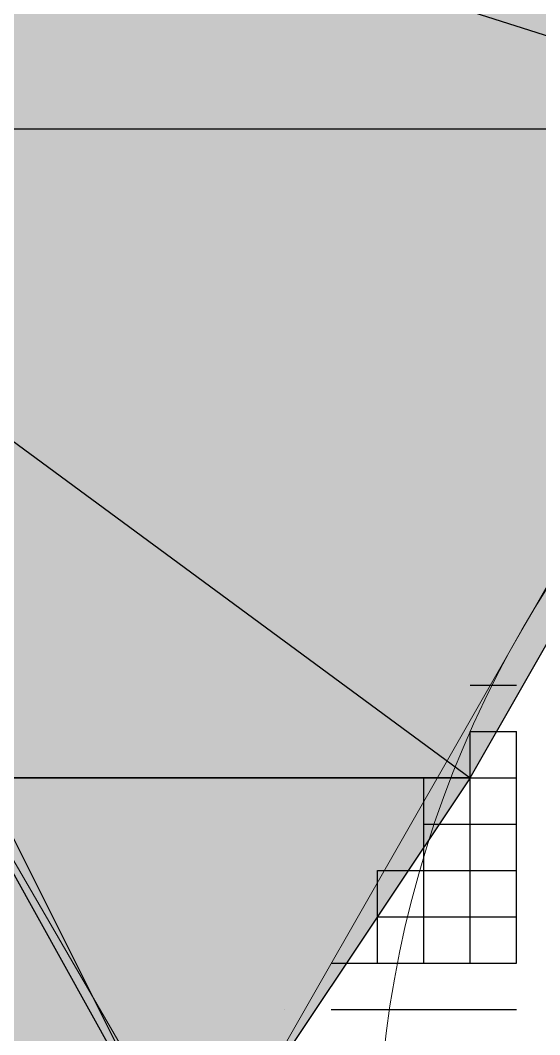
# Model space of a CAD drawing. Header units: millimetres. Extents: x 6 to 745025, y -1528 to 119936.
# Drawn here: x 179.689 to 180.164, y 110.016 to 110.942 of the extents above; entities that cross this region are included whole.
import ezdxf

# ---------------------------------------------------------------- set-up
doc = ezdxf.new("R2010")
doc.units = ezdxf.units.MM
doc.header["$MEASUREMENT"] = 0
doc.layers.get('0').update_dxf_attribs({"linetype": 'CONTINUOUS'})

msp = doc.modelspace()

# ---------------------------------------------------------------- hatches: boundary and pattern name
at = {"true_color": 0x000003}
h = msp.add_hatch(color=0, dxfattribs=at)
h.paths.add_polyline_path([(180.60811, 111.13911), (179.50744, 111.13911), (180.43877, 110.84278)])
h.paths.add_polyline_path([(179.50744, 111.13911), (180.43877, 110.84278), (179.29577, 110.84278)])
at = {"true_color": 0x000006}
h = msp.add_hatch(color=0, dxfattribs=at)
h.paths.add_polyline_path([(180.43877, 110.84278), (179.29577, 110.84278), (180.10011, 110.25011)])
h.paths.add_polyline_path([(179.29577, 110.84278), (180.10011, 110.25011), (179.63444, 110.25011)])
msp.add_hatch(color=0, dxfattribs=at).paths.add_polyline_path([(179.63444, 110.25011), (180.10011, 110.25011), (179.84611, 109.86911)])
at = {"true_color": 0x000003}
h = msp.add_hatch(color=0, dxfattribs=at)
h.paths.add_polyline_path([(179.67677, 110.20778), (179.04177, 110.20778), (179.84611, 109.86911)])
h.paths.add_polyline_path([(179.04177, 110.20778), (179.84611, 109.86911), (179.04177, 109.86911)])

# ---------------------------------------------------------------- linework, layer by layer
at = {"color": 0, "linetype": 'Continuous', "lineweight": 25, "true_color": 0x000001}
for p, q in [((180.14244, 110.37711), (180.14244, 110.37711)), ((180.14244, 110.37711), (180.14244, 110.37711)), ((180.14244, 110.37711), (180.14244, 110.37711)), ((180.14244, 110.37711), (180.14244, 110.37711)), ((180.14244, 110.37711), (180.14244, 110.37711)), ((180.14244, 110.37711), (180.14244, 110.37711)), ((180.14244, 110.37711), (180.14244, 110.37711)), ((180.14244, 110.37711), (180.14244, 110.37711)), ((180.14244, 110.37711), (180.14244, 110.37711)), ((180.14244, 110.37711), (180.14244, 110.37711)), ((180.14244, 110.37711), (180.14244, 110.37711)), ((180.10011, 110.33478), (180.14244, 110.33478)), ((180.10011, 110.33478), (180.14244, 110.33478)), ((180.14244, 110.33478), (180.14244, 110.33478)), ((180.14244, 110.33478), (180.14244, 110.33478)), ((180.14244, 110.33478), (180.14244, 110.33478)), ((180.14244, 110.33478), (180.14244, 110.33478)), ((180.14244, 110.33478), (180.14244, 110.33478)), ((180.14244, 110.33478), (180.14244, 110.33478)), ((180.14244, 110.33478), (180.14244, 110.33478)), ((180.14244, 110.33478), (180.14244, 110.33478)), ((180.14244, 110.33478), (180.14244, 110.33478)), ((180.14244, 110.33478), (180.14244, 110.33478)), ((180.14244, 110.33478), (180.14244, 110.33478)), ((180.14244, 110.33478), (180.14244, 110.33478)), ((180.10011, 110.29244), (180.14244, 110.29244)), ((180.10011, 110.29244), (180.14244, 110.29244)), ((180.10011, 110.29244), (180.14244, 110.29244)), ((180.10011, 110.29244), (180.14244, 110.29244)), ((180.10011, 110.29244), (180.14244, 110.29244)), ((180.10011, 110.29244), (180.14244, 110.29244)), ((180.10011, 110.29244), (180.14244, 110.29244)), ((180.10011, 110.25011), (180.14244, 110.25011)), ((180.10011, 110.25011), (180.14244, 110.25011)), ((180.10011, 110.25011), (180.14244, 110.25011)), ((180.10011, 110.25011), (180.14244, 110.25011)), ((180.10011, 110.25011), (180.14244, 110.25011)), ((180.10011, 110.25011), (180.14244, 110.25011)), ((180.10011, 110.25011), (180.14244, 110.25011)), ((180.05777, 110.08078), (180.05777, 110.12311)), ((180.05777, 110.08078), (180.05777, 110.12311)), ((180.01544, 110.08078), (180.01544, 110.08078)), ((180.01544, 110.03844), (180.01544, 110.03844)), ((180.01544, 110.03844), (180.01544, 110.03844)), ((180.05777, 110.03844), (180.05777, 110.03844)), ((180.05777, 110.03844), (180.05777, 110.03844)), ((180.05777, 110.03844), (180.05777, 110.03844)), ((180.05777, 110.03844), (180.05777, 110.03844)), ((180.05777, 110.03844), (180.05777, 110.03844)), ((180.05777, 110.03844), (180.05777, 110.03844)), ((180.05777, 110.03844), (180.05777, 110.03844)), ((180.10011, 110.03844), (180.10011, 110.03844)), ((180.10011, 110.03844), (180.10011, 110.03844)), ((180.10011, 110.03844), (180.10011, 110.03844)), ((180.10011, 110.03844), (180.10011, 110.03844)), ((180.10011, 110.03844), (180.10011, 110.03844)), ((180.10011, 110.03844), (180.10011, 110.03844)), ((180.10011, 110.03844), (180.10011, 110.03844)), ((180.14244, 110.03844), (180.14244, 110.03844)), ((180.14244, 110.03844), (180.14244, 110.03844)), ((180.14244, 110.03844), (180.14244, 110.03844)), ((180.14244, 110.03844), (180.14244, 110.03844)), ((180.14244, 110.03844), (180.14244, 110.03844)), ((180.14244, 110.03844), (180.14244, 110.03844)), ((180.14244, 110.03844), (180.14244, 110.03844))]:
    msp.add_line(p, q, dxfattribs=at)
at = {"color": 0, "linetype": 'Continuous', "lineweight": 25, "true_color": 0x000002}
for p, q in [((180.14244, 110.37711), (180.14244, 110.37711)), ((180.14244, 110.37711), (180.14244, 110.37711)), ((180.10011, 110.33478), (180.10011, 110.33478)), ((180.10011, 110.33478), (180.10011, 110.33478)), ((180.14244, 110.33478), (180.14244, 110.33478)), ((180.14244, 110.33478), (180.14244, 110.33478)), ((180.10011, 110.29244), (180.10011, 110.29244)), ((180.10011, 110.25011), (180.10011, 110.29244)), ((180.05777, 110.25011), (180.10011, 110.25011)), ((180.05777, 110.25011), (180.10011, 110.25011)), ((180.05777, 110.25011), (180.10011, 110.25011)), ((180.05777, 110.20778), (180.05777, 110.25011)), ((180.05777, 110.20778), (180.05777, 110.25011)), ((180.10011, 110.25011), (180.10011, 110.25011)), ((180.10011, 110.25011), (180.10011, 110.25011)), ((180.10011, 110.25011), (180.10011, 110.25011)), ((180.05777, 110.20778), (180.05777, 110.20778)), ((180.05777, 110.20778), (180.05777, 110.20778)), ((180.05777, 110.20778), (180.05777, 110.20778)), ((180.05777, 110.20778), (180.05777, 110.20778)), ((180.05777, 110.20778), (180.05777, 110.20778)), ((180.05777, 110.20778), (180.05777, 110.20778)), ((180.05777, 110.20778), (180.05777, 110.20778)), ((180.05777, 110.16544), (180.05777, 110.20778)), ((180.05777, 110.16544), (180.05777, 110.20778)), ((180.05777, 110.20778), (180.05777, 110.20778)), ((180.01544, 110.16544), (180.05777, 110.16544)), ((180.01544, 110.16544), (180.05777, 110.16544)), ((180.01544, 110.16544), (180.05777, 110.16544)), ((180.01544, 110.16544), (180.05777, 110.16544)), ((180.01544, 110.16544), (180.05777, 110.16544)), ((180.05777, 110.16544), (180.05777, 110.16544)), ((180.05777, 110.16544), (180.05777, 110.16544)), ((180.05777, 110.12311), (180.05777, 110.16544)), ((180.01544, 110.12311), (180.05777, 110.12311)), ((180.01544, 110.12311), (180.05777, 110.12311)), ((180.01544, 110.12311), (180.05777, 110.12311)), ((180.01544, 110.12311), (180.05777, 110.12311)), ((180.01544, 110.12311), (180.05777, 110.12311)), ((180.01544, 110.12311), (180.05777, 110.12311)), ((180.01544, 110.12311), (180.05777, 110.12311)), ((180.01544, 110.08078), (180.01544, 110.12311)), ((180.01544, 110.08078), (180.01544, 110.12311)), ((180.01544, 110.08078), (180.01544, 110.12311)), ((180.01544, 110.08078), (180.01544, 110.12311)), ((179.97311, 110.08078), (180.01544, 110.08078)), ((179.97311, 110.08078), (180.01544, 110.08078)), ((179.97311, 110.08078), (180.01544, 110.08078)), ((179.97311, 110.08078), (180.01544, 110.08078)), ((179.97311, 110.08078), (180.01544, 110.08078)), ((179.97311, 110.08078), (179.97311, 110.08078)), ((179.97311, 110.08078), (179.97311, 110.08078)), ((179.97311, 110.08078), (179.97311, 110.08078)), ((179.97311, 110.08078), (179.97311, 110.08078)), ((179.93077, 110.03844), (179.93077, 110.03844)), ((179.93077, 110.03844), (179.93077, 110.03844)), ((179.97311, 110.03844), (180.01544, 110.03844)), ((179.97311, 110.03844), (180.01544, 110.03844)), ((179.97311, 110.03844), (180.01544, 110.03844)), ((179.97311, 110.03844), (180.01544, 110.03844)), ((179.97311, 110.03844), (180.01544, 110.03844)), ((179.97311, 110.03844), (180.01544, 110.03844)), ((179.97311, 110.03844), (180.01544, 110.03844)), ((179.97311, 110.03844), (179.97311, 110.03844)), ((179.97311, 110.03844), (179.97311, 110.03844)), ((179.97311, 110.03844), (179.97311, 110.03844)), ((179.97311, 110.03844), (179.97311, 110.03844)), ((179.97311, 110.03844), (179.97311, 110.03844)), ((179.97311, 110.03844), (179.97311, 110.03844)), ((179.97311, 110.03844), (179.97311, 110.03844)), ((179.97311, 110.03844), (179.97311, 110.03844)), ((180.01544, 110.03844), (180.01544, 110.03844)), ((180.01544, 110.03844), (180.01544, 110.03844)), ((180.01544, 110.03844), (180.01544, 110.03844)), ((180.01544, 110.03844), (180.01544, 110.03844)), ((180.01544, 110.03844), (180.01544, 110.03844)), ((180.01544, 110.03844), (180.01544, 110.03844))]:
    msp.add_line(p, q, dxfattribs=at)
at = {"color": 0, "linetype": 'Continuous', "lineweight": 18, "true_color": 0x000003}
msp.add_lwpolyline([(180.98911, 111.85878), (179.29577, 108.89544), (182.68244, 108.89544)], close=True, dxfattribs=at)
at = {"color": 0, "linetype": 'Continuous', "lineweight": -2, "true_color": 0x000003}
for points in [[(179.50744, 111.13911), (180.43877, 110.84278), (179.29577, 110.84278)], [(180.60811, 111.13911), (179.50744, 111.13911), (180.43877, 110.84278)], [(179.67677, 110.20778), (179.04177, 110.20778), (179.84611, 109.86911)]]:
    msp.add_lwpolyline(points, close=True, dxfattribs=at)
at = {"color": 0, "linetype": 'Continuous', "lineweight": -2, "true_color": 0x000006}
for points in [[(180.43877, 110.84278), (179.29577, 110.84278), (180.10011, 110.25011)], [(179.29577, 110.84278), (180.10011, 110.25011), (179.63444, 110.25011)], [(179.63444, 110.25011), (180.10011, 110.25011), (179.84611, 109.86911)]]:
    msp.add_lwpolyline(points, close=True, dxfattribs=at)
at = {"color": 0, "linetype": 'Continuous', "lineweight": 18, "true_color": 0x000003}
msp.add_lwpolyline([(180.98911, 107.87944), (182.68244, 110.84278), (179.29577, 110.84278), (180.98911, 107.92178)], dxfattribs=at)
at = {"color": 0, "linetype": 'Continuous', "lineweight": 25, "true_color": 0x000001}
for points in [[(180.10011, 110.08078), (180.10011, 110.12311), (180.10011, 110.16544), (180.10011, 110.20778), (180.10011, 110.25011), (180.10011, 110.29244)], [(180.10011, 110.08078), (180.10011, 110.12311), (180.10011, 110.16544), (180.10011, 110.20778), (180.10011, 110.25011), (180.10011, 110.29244)], [(180.10011, 110.08078), (180.10011, 110.12311), (180.10011, 110.16544), (180.10011, 110.20778), (180.10011, 110.25011), (180.10011, 110.29244)], [(180.10011, 110.08078), (180.10011, 110.12311), (180.10011, 110.16544), (180.10011, 110.20778), (180.10011, 110.25011), (180.10011, 110.29244)], [(180.14244, 110.08078), (180.14244, 110.12311), (180.14244, 110.16544), (180.14244, 110.20778), (180.14244, 110.25011), (180.14244, 110.29244)], [(180.14244, 110.08078), (180.14244, 110.12311), (180.14244, 110.16544), (180.14244, 110.20778), (180.14244, 110.25011), (180.14244, 110.29244)], [(180.14244, 110.08078), (180.14244, 110.12311), (180.14244, 110.16544), (180.14244, 110.20778), (180.14244, 110.25011), (180.14244, 110.29244)], [(180.14244, 110.08078), (180.14244, 110.12311), (180.14244, 110.16544), (180.14244, 110.20778), (180.14244, 110.25011), (180.14244, 110.29244)], [(180.14244, 110.08078), (180.14244, 110.12311), (180.14244, 110.16544), (180.14244, 110.20778), (180.14244, 110.25011), (180.14244, 110.29244)], [(180.14244, 110.08078), (180.14244, 110.12311), (180.14244, 110.16544), (180.14244, 110.20778), (180.14244, 110.25011), (180.14244, 110.29244)], [(180.14244, 110.08078), (180.14244, 110.12311), (180.14244, 110.16544), (180.14244, 110.20778), (180.14244, 110.25011), (180.14244, 110.29244)], [(180.10011, 110.08078), (180.10011, 110.12311), (180.10011, 110.16544), (180.10011, 110.20778), (180.10011, 110.25011)], [(180.10011, 110.08078), (180.10011, 110.12311), (180.10011, 110.16544), (180.10011, 110.20778), (180.10011, 110.25011)], [(180.10011, 110.08078), (180.10011, 110.12311), (180.10011, 110.16544), (180.10011, 110.20778), (180.10011, 110.25011)], [(180.05777, 110.20778), (180.10011, 110.20778), (180.14244, 110.20778)], [(180.05777, 110.20778), (180.10011, 110.20778), (180.14244, 110.20778)], [(180.05777, 110.20778), (180.10011, 110.20778), (180.14244, 110.20778)], [(180.05777, 110.20778), (180.10011, 110.20778), (180.14244, 110.20778)], [(180.05777, 110.20778), (180.10011, 110.20778), (180.14244, 110.20778)], [(180.05777, 110.20778), (180.10011, 110.20778), (180.14244, 110.20778)], [(180.05777, 110.20778), (180.10011, 110.20778), (180.14244, 110.20778)], [(180.05777, 110.08078), (180.05777, 110.12311), (180.05777, 110.16544), (180.05777, 110.20778)], [(180.05777, 110.08078), (180.05777, 110.12311), (180.05777, 110.16544), (180.05777, 110.20778)], [(180.05777, 110.08078), (180.05777, 110.12311), (180.05777, 110.16544), (180.05777, 110.20778)], [(180.05777, 110.16544), (180.10011, 110.16544), (180.14244, 110.16544)], [(180.05777, 110.16544), (180.10011, 110.16544), (180.14244, 110.16544)], [(180.05777, 110.16544), (180.10011, 110.16544), (180.14244, 110.16544)], [(180.05777, 110.16544), (180.10011, 110.16544), (180.14244, 110.16544)], [(180.05777, 110.16544), (180.10011, 110.16544), (180.14244, 110.16544)], [(180.05777, 110.16544), (180.10011, 110.16544), (180.14244, 110.16544)], [(180.05777, 110.16544), (180.10011, 110.16544), (180.14244, 110.16544)], [(180.05777, 110.08078), (180.05777, 110.12311), (180.05777, 110.16544)], [(180.05777, 110.08078), (180.05777, 110.12311), (180.05777, 110.16544)], [(180.05777, 110.12311), (180.10011, 110.12311), (180.14244, 110.12311)], [(180.05777, 110.12311), (180.10011, 110.12311), (180.14244, 110.12311)], [(180.05777, 110.12311), (180.10011, 110.12311), (180.14244, 110.12311)], [(180.05777, 110.12311), (180.10011, 110.12311), (180.14244, 110.12311)], [(180.05777, 110.12311), (180.10011, 110.12311), (180.14244, 110.12311)], [(180.05777, 110.12311), (180.10011, 110.12311), (180.14244, 110.12311)], [(180.05777, 110.12311), (180.10011, 110.12311), (180.14244, 110.12311)], [(180.01544, 110.08078), (180.05777, 110.08078), (180.10011, 110.08078), (180.14244, 110.08078)], [(180.01544, 110.08078), (180.05777, 110.08078), (180.10011, 110.08078), (180.14244, 110.08078)], [(180.01544, 110.08078), (180.05777, 110.08078), (180.10011, 110.08078), (180.14244, 110.08078)], [(180.01544, 110.08078), (180.05777, 110.08078), (180.10011, 110.08078), (180.14244, 110.08078)], [(180.01544, 110.08078), (180.05777, 110.08078), (180.10011, 110.08078), (180.14244, 110.08078)], [(180.05777, 110.08078), (180.10011, 110.08078), (180.14244, 110.08078)], [(180.05777, 110.08078), (180.10011, 110.08078), (180.14244, 110.08078)], [(180.05777, 110.08078), (180.10011, 110.08078), (180.14244, 110.08078)], [(180.01544, 110.03844), (180.05777, 110.03844), (180.10011, 110.03844), (180.14244, 110.03844)], [(180.01544, 110.03844), (180.05777, 110.03844), (180.10011, 110.03844), (180.14244, 110.03844)], [(180.01544, 110.03844), (180.05777, 110.03844), (180.10011, 110.03844), (180.14244, 110.03844)], [(180.01544, 110.03844), (180.05777, 110.03844), (180.10011, 110.03844), (180.14244, 110.03844)], [(180.01544, 110.03844), (180.05777, 110.03844), (180.10011, 110.03844), (180.14244, 110.03844)], [(180.01544, 110.03844), (180.05777, 110.03844), (180.10011, 110.03844), (180.14244, 110.03844)], [(180.01544, 110.03844), (180.05777, 110.03844), (180.10011, 110.03844), (180.14244, 110.03844)]]:
    msp.add_lwpolyline(points, dxfattribs=at)
at = {"color": 0, "linetype": 'Continuous', "lineweight": 25, "true_color": 0x000002}
for points in [[(180.05777, 110.12311), (180.05777, 110.16544), (180.05777, 110.20778)], [(180.01544, 110.08078), (180.01544, 110.12311), (180.01544, 110.16544)], [(180.01544, 110.08078), (180.01544, 110.12311), (180.01544, 110.16544)], [(180.01544, 110.08078), (180.01544, 110.12311), (180.01544, 110.16544)], [(179.97311, 110.08078), (180.01544, 110.08078), (180.05777, 110.08078)], [(179.97311, 110.08078), (180.01544, 110.08078), (180.05777, 110.08078)], [(179.97311, 110.08078), (180.01544, 110.08078), (180.05777, 110.08078)]]:
    msp.add_lwpolyline(points, dxfattribs=at)
at = {"color": 0, "linetype": 'Continuous', "lineweight": 18, "true_color": 0x000003}
for points in [[(181.01027, 111.85878), (179.9231, 111.85878), (179.04177, 110.97745), (179.04177, 109.89028)], [(181.01027, 110.88511), (180.46084, 110.88511), (180.01544, 110.43971), (180.01544, 109.89028)]]:
    msp.add_open_spline(points, degree=3, dxfattribs=at)

doc.saveas('drawing.dxf')
